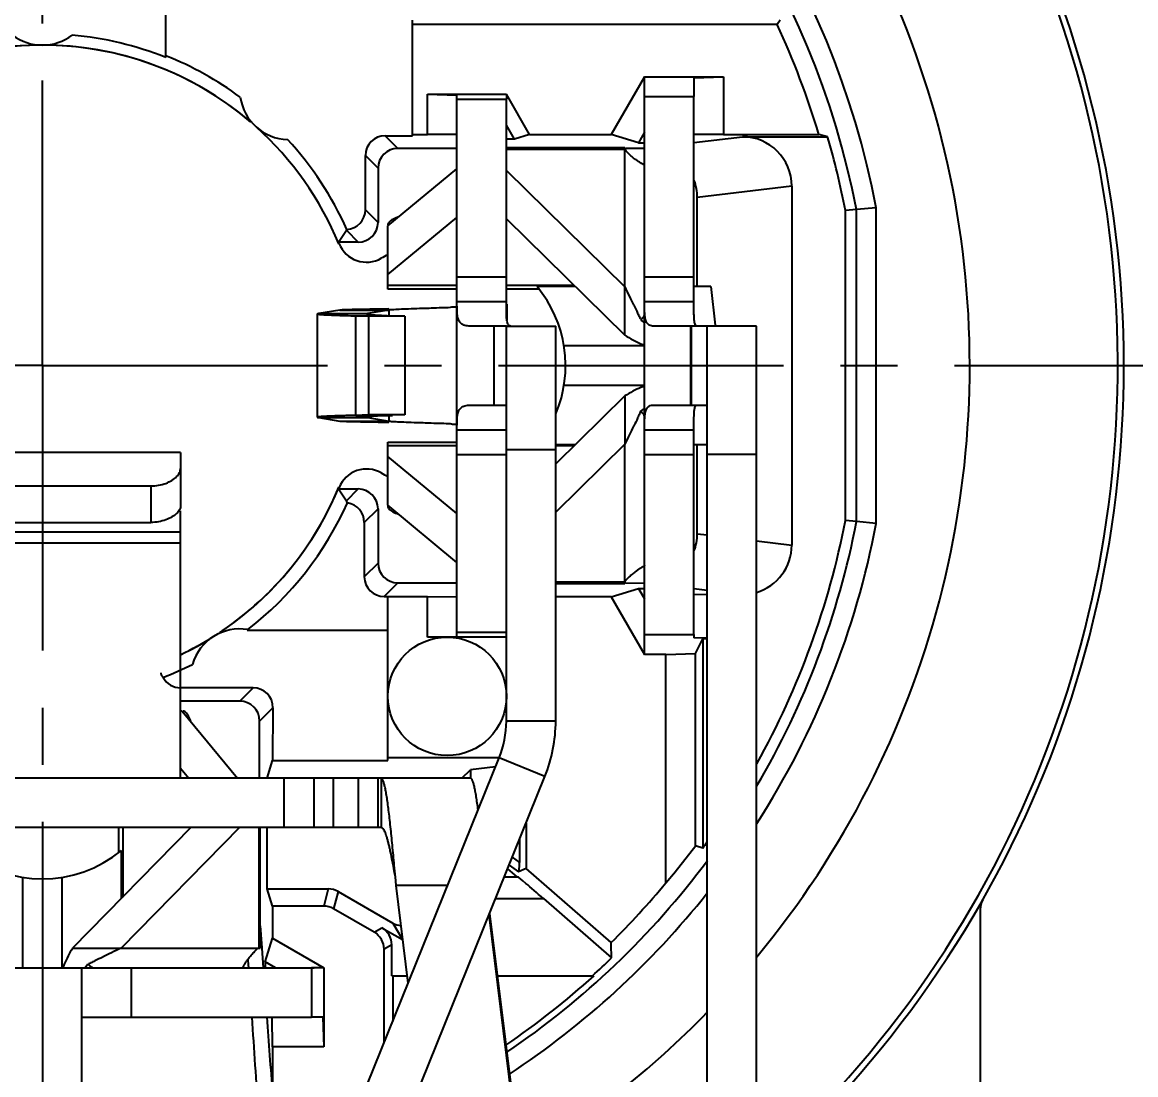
# Model space of a CAD drawing. Header units: millimetres. Extents: x 0 to 420, y 0 to 297.
# Drawn here: x 69.39 to 103.23, y 212.38 to 244.36 of the extents above; entities that cross this region are included whole.
import ezdxf

# ---------------------------------------------------------------- set-up
doc = ezdxf.new("R2010")
doc.units = ezdxf.units.MM
doc.header["$LTSCALE"] = 23.1
doc.linetypes.add('CENTER', pattern=[0.6, 0.375, -0.075, 0.075, -0.075])
doc.layers.get('0').update_dxf_attribs({"linetype": 'CONTINUOUS'})
for name, color, linetype in [('AUSFORMSCHRAEGEN', 7, 'CONTINUOUS'), ('BEZUGSACHSEN', 7, 'CONTINUOUS'), ('FASEN', 7, 'CONTINUOUS'), ('RUNDUNGEN', 7, 'CONTINUOUS'), ('ZEICHNUNGSBEMASSUNGEN', 7, 'CONTINUOUS')]:
    doc.layers.add(name, color=color, linetype=linetype)
doc.styles.get("Standard").update_dxf_attribs({"font": 'txt', "width": 0.7})
doc.dimstyles.new('DIMSTYLE_4', dxfattribs={"dimtxt": 3.5, "dimasz": 3.5, "dimexe": 0.18, "dimexo": 0.0625, "dimgap": 0.09, "dimtad": 1, "dimdec": 4, "dimlfac": 0.333333, "dimdsep": 46, "dimtxsty": 'STANDARD', "dimblk": '_FILLED', "dimblk1": '_FILLED', "dimblk2": '_FILLED', "dimcen": 0.09, "dimclrt": 5, "dimadec": 0, "dimazin": 0, "dimtp": 0.2, "dimtm": 0.2, "dimtfac": 1, "dimtdec": 4, "dimtofl": 0, "dimtmove": 0, "dimatfit": 3, "dimldrblk": '_FILLED', "dimfxl": 1, "dimtolj": 1, "dimarcsym": 0})

# ---------------------------------------------------------------- blocks, each defined once
blk = doc.blocks.new('_FILLED')
at = {"color": 0, "linetype": 'BYBLOCK'}
blk.add_solid([(0, 0), (-1, 0.125), (-1, -0.125)], dxfattribs=at)
blk = doc.blocks.new('*D18')
at = {"layer": 'ZEICHNUNGSBEMASSUNGEN', "color": 2, "linetype": 'CONTINUOUS'}
for p, q in [((107.501, 263.63), (107.501, 175.403)), ((32.501, 204.23), (32.501, 175.403)), ((32.501, 176.903), (70.001, 176.903)), ((107.501, 176.903), (70.001, 176.903))]:
    blk.add_line(p, q, dxfattribs=at)
at = {"layer": 'ZEICHNUNGSBEMASSUNGEN', "color": 2, "linetype": 'CONTINUOUS', "xscale": 3.5, "yscale": 3.5, "zscale": 3.5, "rotation": 180}
blk.add_blockref('_FILLED', (32.501, 176.903), dxfattribs=at)
at = {"layer": 'ZEICHNUNGSBEMASSUNGEN', "color": 2, "linetype": 'CONTINUOUS', "xscale": 3.5, "yscale": 3.5, "zscale": 3.5}
blk.add_blockref('_FILLED', (107.501, 176.903), dxfattribs=at)
at = {"layer": 'ZEICHNUNGSBEMASSUNGEN', "color": 5, "linetype": 'CONTINUOUS', "insert": (66.599, 181.309), "char_height": 3.5, "width": 22, "attachment_point": 2, "line_spacing_factor": 0.9}
blk.add_mtext('\\Q15.0;25{\\Ftxt.shx;\\W1.000000;\\H3.500000; }[.984]', dxfattribs=at)
blk = doc.blocks.new('*D19')
at = {"layer": 'ZEICHNUNGSBEMASSUNGEN', "color": 2, "linetype": 'CONTINUOUS'}
for p, q in [((99.701, 271.43), (23.889, 271.43)), ((25.389, 271.43), (25.389, 233.93)), ((25.389, 196.43), (25.389, 233.93)), ((40.301, 196.43), (23.889, 196.43))]:
    blk.add_line(p, q, dxfattribs=at)
at = {"layer": 'ZEICHNUNGSBEMASSUNGEN', "color": 2, "linetype": 'CONTINUOUS', "xscale": 3.5, "yscale": 3.5, "zscale": 3.5}
for p, rotation in [((25.389, 271.43), 90), ((25.389, 196.43), 270)]:
    blk.add_blockref('_FILLED', p, dxfattribs=dict(at, rotation=rotation))
at = {"layer": 'ZEICHNUNGSBEMASSUNGEN', "color": 5, "linetype": 'CONTINUOUS', "insert": (20.984, 234.564), "char_height": 3.5, "width": 22, "attachment_point": 2, "rotation": 90, "line_spacing_factor": 0.9}
blk.add_mtext('\\Q15.0;25{\\Ftxt.shx;\\W1.000000;\\H3.500000; }[.984]', dxfattribs=at)

msp = doc.modelspace()

# ---------------------------------------------------------------- linework, layer by layer
at = {"color": 7, "linetype": 'CONTINUOUS'}
for p, q in [((82.60121, 242.03029), (84.10121, 242.03029)), ((84.10121, 235.88029), (84.10121, 242.03029)), ((88.30121, 242.10529), (89.80121, 242.10529)), ((89.80121, 235.79395), (89.80121, 242.10529)), ((80.50121, 236.69502), (82.60121, 238.42975)), ((84.10121, 238.38435), (87.70121, 234.85049)), ((80.50121, 236.25581), (80.50121, 238.17555)), ((82.60121, 236.63029), (84.10121, 236.63029)), ((88.30121, 236.63029), (89.80121, 236.63029)), ((82.60121, 236.2558), (80.50121, 236.2558)), ((85.09169, 236.2558), (84.10121, 236.2558)), ((87.70121, 234.85049), (87.70121, 236.32293)), ((79.04352, 235.61517), (78.40263, 235.51027)), ((79.88653, 235.63939), (79.83538, 235.63847)), ((80.52914, 235.64959), (80.39901, 235.64767)), ((84.11428, 235.79443), (84.11992, 235.71722)), ((84.11992, 235.71722), (84.11992, 235.71716)), ((84.11992, 235.71716), (84.11992, 235.3037)), ((89.80127, 235.71186), (89.80121, 235.79395)), ((78.36098, 232.36083), (78.36098, 235.49975)), ((79.5273, 235.44285), (79.90704, 235.43029)), ((81.01827, 235.43029), (79.90704, 235.43029)), ((79.90704, 235.43029), (79.90704, 232.43029)), ((88.18733, 235.31503), (88.30121, 235.23416)), ((84.10121, 235.13029), (85.60121, 235.13029)), ((85.60121, 223.13029), (85.60121, 235.13029)), ((91.70021, 235.13029), (90.20021, 235.13029)), ((91.70021, 185.92731), (91.70021, 235.13029)), ((87.70121, 233.0101), (85.60121, 230.94868)), ((87.70121, 233.0101), (87.70121, 231.53765)), ((88.18733, 232.54555), (88.30121, 232.62642)), ((78.40263, 232.35031), (79.04352, 232.24541)), ((79.90704, 232.43029), (79.5273, 232.41773)), ((79.83538, 232.22211), (79.88653, 232.22119)), ((81.01827, 232.43029), (79.90704, 232.43029)), ((80.39901, 232.21292), (80.52914, 232.211)), ((89.80121, 232.06664), (89.80127, 232.14873)), ((89.80121, 225.75529), (89.80121, 232.06664)), ((80.50121, 231.60478), (82.60121, 231.60478)), ((80.50121, 229.68503), (80.50121, 231.60478)), ((74.20121, 231.29154), (65.80121, 231.29154)), ((82.60121, 229.43084), (80.50121, 231.16557)), ((82.60121, 231.23029), (84.10121, 231.23029)), ((88.30121, 231.23029), (89.80121, 231.23029)), ((76.22434, 225.89029), (80.50121, 225.89029)), ((82.60121, 225.83029), (84.10121, 225.83029)), ((88.30121, 225.75529), (89.80121, 225.75529)), ((74.24647, 223.43029), (74.20121, 223.43029)), ((74.20121, 221.6928), (74.4511, 221.39029)), ((83.01509, 221.39029), (56.98732, 221.39029)), ((78.25121, 221.39029), (78.25121, 219.89029)), ((79.54206, 207.25865), (85.27354, 221.44456)), ((80.29482, 221.39029), (80.29482, 219.89029)), ((74.51416, 219.89029), (70.92141, 216.23029)), ((72.32672, 219.13982), (72.32672, 219.89029)), ((80.75288, 218.12882), (80.72878, 218.39029)), ((81.11829, 215.16416), (80.75288, 218.12882)), ((84.32759, 211.1965), (83.58086, 217.25503)), ((70.92141, 216.23029), (72.39385, 216.23029)), ((71.38595, 215.74417), (71.30508, 215.63029)), ((72.70121, 215.63029), (72.70121, 214.13029)), ((78.17621, 215.63029), (78.17621, 214.13029)), ((71.20121, 214.13029), (78.17621, 214.13029))]:
    msp.add_line(p, q, dxfattribs=at)
at = {"color": 3, "linetype": 'CONTINUOUS'}
for p, q in [((82.60121, 225.83029), (82.60121, 242.03029)), ((88.30121, 225.75529), (88.30121, 242.18557)), ((87.70121, 240.54955), (84.10121, 240.54955)), ((87.70121, 240.51096), (87.70121, 240.54929)), ((80.50121, 238.17555), (82.60121, 239.91028)), ((84.10121, 239.85679), (87.70121, 236.32293)), ((80.52964, 235.61517), (79.88874, 235.51027)), ((80.63852, 235.44285), (81.01827, 235.43029)), ((81.01827, 235.43029), (81.01827, 232.43029)), ((84.10121, 235.13029), (83.00831, 235.13029)), ((84.10121, 223.13029), (84.10121, 235.13029)), ((90.20021, 235.13029), (88.57665, 235.13029)), ((90.20021, 185.92731), (90.20021, 235.13029)), ((83.00831, 232.73029), (84.10121, 232.73029)), ((88.57665, 232.73029), (90.20021, 232.73029)), ((79.88874, 232.35031), (80.52964, 232.24541)), ((87.70121, 231.53765), (85.60121, 229.47624)), ((82.60121, 227.9503), (80.50121, 229.68503)), ((80.50121, 229.68503), (80.50121, 229.65566)), ((74.20121, 228.53791), (74.20121, 228.86913)), ((85.60121, 227.31104), (87.70121, 227.31104)), ((87.70121, 227.31105), (87.70121, 227.34962)), ((74.24647, 223.43029), (75.93164, 221.39029)), ((78.15128, 207.82056), (83.88276, 222.00647)), ((80.29482, 219.89029), (59.7076, 219.89029)), ((75.9866, 219.89029), (72.39385, 216.23029)), ((76.62046, 216.23029), (76.62046, 219.89029)), ((83.5932, 217.28559), (84.32759, 211.32723)), ((76.58188, 216.23029), (76.62021, 216.23029)), ((61.82621, 215.63029), (78.25648, 215.63029)), ((71.20121, 188.08719), (71.20121, 215.63029))]:
    msp.add_line(p, q, dxfattribs=at)
at = {"color": 9, "linetype": 'CONTINUOUS'}
for p, q in [((84.10121, 240.51096), (87.70121, 240.51096)), ((87.70121, 236.32293), (87.70121, 240.51096)), ((80.50121, 236.37258), (82.60121, 236.37258)), ((84.10121, 236.37258), (86.15062, 236.37258)), ((82.60121, 235.88029), (84.10121, 235.88029)), ((88.30121, 235.88029), (89.80121, 235.88029)), ((79.04352, 235.61517), (80.52964, 235.61517)), ((80.52964, 235.61517), (80.52964, 235.44285)), ((78.40263, 235.51027), (79.86098, 235.51027)), ((79.5273, 235.44285), (80.63852, 235.44285)), ((79.5273, 232.41773), (79.5273, 235.44285)), ((79.88874, 235.51027), (79.88874, 235.49975)), ((83.72621, 232.73029), (83.72621, 235.13029)), ((89.70834, 232.73029), (89.70834, 235.13029)), ((89.73116, 232.73029), (89.73116, 235.13029)), ((78.40263, 232.35031), (79.86098, 232.35031)), ((79.04352, 232.24541), (80.52964, 232.24541)), ((79.5273, 232.41773), (80.63852, 232.41773)), ((79.88874, 232.36083), (79.88874, 232.35031)), ((80.52964, 232.41773), (80.52964, 232.24541)), ((82.60121, 231.98029), (84.10121, 231.98029)), ((88.30121, 231.98029), (89.80121, 231.98029)), ((82.60121, 231.488), (80.50121, 231.488)), ((86.15062, 231.488), (85.60121, 231.488)), ((87.70121, 227.34962), (87.70121, 231.53765)), ((84.10121, 231.38029), (85.60121, 231.38029)), ((91.70021, 231.23029), (90.20021, 231.23029)), ((74.20121, 228.86913), (65.80121, 228.86913)), ((74.20121, 228.53791), (65.80121, 228.53791)), ((87.70121, 227.34962), (85.60121, 227.34962)), ((85.60121, 223.13029), (84.10121, 223.13029)), ((85.27354, 221.44456), (83.88276, 222.00647)), ((77.35121, 219.89029), (77.35121, 221.39029)), ((78.85121, 219.89029), (78.85121, 221.39029)), ((79.60927, 219.89029), (79.60927, 221.39029)), ((80.2048, 219.89029), (80.2048, 221.39029)), ((72.4435, 219.89029), (72.4435, 217.78088)), ((76.58188, 219.89029), (76.58188, 216.23029)), ((82.31609, 218.12882), (80.75288, 218.12882)), ((72.39385, 216.23029), (76.58188, 216.23029))]:
    msp.add_line(p, q, dxfattribs=at)
at = {"color": 7, "linetype": 'CONTINUOUS'}
for centre, radius, start, end in [((70.00121, 245.16773), 1.5, 232.783539, 307.216461), ((70.00121, 233.93029), 10.0838, 68.168162, 84.838104), ((70.00121, 233.93029), 10.13406, 53.590203, 68.281969), ((77.50121, 242.29868), 1.5, 188.147197, 268.117531), ((70.00121, 233.93029), 10.13406, 24.08205, 42.674525), ((82.95913, 61.12845), 174.53799, 90.8404446, 91.0086966), ((83.61812, 447.64447), 215.45561, 269.0076156, 269.1439145), ((70.00121, 233.93029), 10.16705, 307.900266, 335.76398), ((76.00121, 224.42871), 1.5, 80.541329, 163.712757), ((81.10121, 223.13029), 4.5, 338, 360)]:
    msp.add_arc(centre, radius, start, end, dxfattribs=at)
at = {"color": 9, "linetype": 'CONTINUOUS'}
for start, end in [(49.402068, 130.597831), (22.301237, 48.132204), (303.629893, 337.698763), (295.553359, 302.271184)]:
    msp.add_arc((70.00121, 233.93029), 9.73744, start, end, dxfattribs=at)
at = {"color": 3, "linetype": 'CONTINUOUS'}
for centre, radius, start, end in [((87.77889, 240.52546), 0.08155, 216.100991, 221.801117), ((85.14972, 234.04866), 3.29105, 23.225951, 24.198679), ((85.14972, 233.81192), 3.29105, 335.801324, 336.774049), ((85.54975, 233.63973), 2.85553, 336.783665, 337.469186), ((81.10121, 223.13029), 3, 338, 360), ((76.59638, 216.15261), 0.08155, 126.100991, 131.801117), ((70.11958, 218.78178), 3.29105, 293.225951, 294.198679)]:
    msp.add_arc(centre, radius, start, end, dxfattribs=at)
at = {"color": 7, "linetype": 'CONTINUOUS'}
for start_param, end_param in [(-2.48609296, -2.4832013), (-2.77380152, -2.67855099)]:
    msp.add_ellipse((70.00121, 233.98375), major_axis=(0, 10.20943), ratio=0.99998629, start_param=start_param, end_param=end_param, dxfattribs=at)
at = {"color": 3, "linetype": 'CONTINUOUS'}
for points, knots in [([(87.70121, 240.51096), (87.70121, 240.50403), (87.7039, 240.49196), (87.71002, 240.48151), (87.713, 240.47741)], [0, 0, 0, 0, 0.57908866, 1, 1, 1, 1]), ([(88.21391, 240.06712), (88.21033, 240.06926), (88.1826, 240.08583), (88.12476, 240.12123), (88.03699, 240.18093), (87.93642, 240.25834), (87.82688, 240.3554), (87.75466, 240.43012), (87.71809, 240.4711)], [0, 0, 0, 0, 0.01948134, 0.15084615, 0.31682945, 0.51514328, 0.74339138, 1, 1, 1, 1]), ([(88.30121, 239.99702), (88.30121, 240.00471), (88.29117, 240.01683), (88.27462, 240.0295), (88.25506, 240.04237), (88.2343, 240.05494), (88.22003, 240.06346), (88.21391, 240.06712)], [0, 0, 0, 0, 0.20233894, 0.36022549, 0.5630725, 0.81259395, 1, 1, 1, 1]), ([(80.73374, 238.41041), (80.70532, 238.39871), (80.63529, 238.36619), (80.54468, 238.30785), (80.50121, 238.23528), (80.50121, 238.20493)], [0, 0, 0, 0, 0.28547646, 0.71752865, 1, 1, 1, 1]), ([(87.70121, 236.32293), (87.74623, 236.2235), (87.83377, 236.03965), (87.92547, 235.85788), (87.96806, 235.77359)], [0, 0, 0, 0, 0.53609939, 1, 1, 1, 1]), ([(83.00831, 235.13029), (82.95132, 235.13029), (82.85093, 235.13956), (82.7238, 235.20058), (82.64937, 235.29967), (82.61551, 235.42112), (82.6031, 235.56142), (82.60106, 235.71685), (82.60121, 235.82532), (82.60121, 235.88029)], [0, 0, 0, 0, 0.17144716, 0.29889203, 0.41149978, 0.5324817, 0.67363068, 0.83460012, 1, 1, 1, 1]), ([(88.57665, 235.13029), (88.53143, 235.13029), (88.44387, 235.14506), (88.35264, 235.24232), (88.31607, 235.37326), (88.30307, 235.52743), (88.30107, 235.69982), (88.30121, 235.81973), (88.30121, 235.88029)], [0, 0, 0, 0, 0.15139763, 0.27908595, 0.4231575, 0.59839489, 0.79720493, 1, 1, 1, 1]), ([(81.57013, 235.66365), (81.53474, 235.66258), (81.38753, 235.65818), (81.14619, 235.64964), (80.86853, 235.6404), (80.66902, 235.62778), (80.56319, 235.62316), (80.52964, 235.61517)], [0, 0, 0, 0, 0.10164254, 0.42250522, 0.69717434, 0.90065749, 1, 1, 1, 1]), ([(82.6017, 235.70335), (82.59083, 235.70266), (82.49145, 235.71633), (82.38027, 235.68285), (82.10998, 235.68583), (81.84279, 235.67197), (81.65333, 235.66616), (81.57013, 235.66365)], [0, 0, 0, 0, 0.02780881, 0.19467195, 0.44550434, 0.7567854, 1, 1, 1, 1]), ([(87.96806, 235.77359), (87.9699, 235.76994), (88.0114, 235.68779), (88.07428, 235.56335), (88.13216, 235.44092), (88.15158, 235.39767)], [0, 0, 0, 0, 0.02930952, 0.66001901, 1, 1, 1, 1]), ([(79.88874, 235.51027), (79.8854, 235.50964), (79.87945, 235.5084), (79.87166, 235.5064), (79.86608, 235.50429), (79.86249, 235.5025), (79.86119, 235.50049), (79.8612, 235.49975)], [0, 0, 0, 0, 0.3361865, 0.60054558, 0.79476698, 0.92304518, 1, 1, 1, 1]), ([(79.8612, 235.49975), (79.8612, 235.49899), (79.86266, 235.497), (79.86631, 235.49519), (79.872, 235.49309), (79.87984, 235.49108), (79.88986, 235.489), (79.90207, 235.48693), (79.91647, 235.48484), (79.93305, 235.48276), (79.95949, 235.47981), (79.99797, 235.4762), (80.05057, 235.47204), (80.11156, 235.46787), (80.18073, 235.4637), (80.25784, 235.45951), (80.34263, 235.45532), (80.47037, 235.44951), (80.56984, 235.44549), (80.63852, 235.44285)], [0, 0, 0, 0, 0.00310721, 0.00821191, 0.01586516, 0.0262067, 0.03928617, 0.05512399, 0.07372853, 0.09510234, 0.1192448, 0.17582406, 0.24339325, 0.32169875, 0.41043954, 0.50931194, 0.61801072, 0.73622968, 1, 1, 1, 1]), ([(88.18733, 235.31503), (88.21073, 235.33848), (88.2472, 235.38589), (88.27698, 235.4195), (88.29436, 235.46523), (88.29756, 235.46223)], [0, 0, 0, 0, 0.53900139, 0.86458452, 1, 1, 1, 1]), ([(82.60121, 231.98029), (82.60121, 232.03527), (82.60106, 232.14374), (82.6031, 232.29917), (82.61551, 232.43946), (82.64937, 232.56091), (82.7238, 232.66001), (82.85093, 232.72102), (82.95132, 232.73029), (83.00831, 232.73029)], [0, 0, 0, 0, 0.16539988, 0.32636932, 0.4675183, 0.58850022, 0.70110797, 0.82855284, 1, 1, 1, 1]), ([(88.29779, 232.3986), (88.29772, 232.39851), (88.29449, 232.39503), (88.27698, 232.44108), (88.25577, 232.46502), (88.23383, 232.49256), (88.22373, 232.50476)], [0, 0, 0, 0, 0.00459426, 0.19389708, 0.64904304, 1, 1, 1, 1]), ([(88.30121, 231.98029), (88.30121, 232.04086), (88.30107, 232.16077), (88.30307, 232.33315), (88.31607, 232.48732), (88.35264, 232.61827), (88.44387, 232.71552), (88.53143, 232.73029), (88.57665, 232.73029)], [0, 0, 0, 0, 0.20279507, 0.40160511, 0.5768425, 0.72091405, 0.84860237, 1, 1, 1, 1]), ([(79.8612, 232.36083), (79.86119, 232.36009), (79.86249, 232.35809), (79.86608, 232.35629), (79.87166, 232.35419), (79.87945, 232.35218), (79.8854, 232.35095), (79.88874, 232.35031)], [0, 0, 0, 0, 0.07695482, 0.20523302, 0.39945442, 0.6638135, 1, 1, 1, 1]), ([(80.63852, 232.41773), (80.56984, 232.4151), (80.47037, 232.41108), (80.34263, 232.40527), (80.25784, 232.40108), (80.18073, 232.39689), (80.11156, 232.39271), (80.05057, 232.38854), (79.99797, 232.38439), (79.95949, 232.38078), (79.93305, 232.37783), (79.91647, 232.37574), (79.90207, 232.37365), (79.88986, 232.37158), (79.87984, 232.3695), (79.872, 232.3675), (79.86631, 232.3654), (79.86266, 232.36359), (79.8612, 232.3616), (79.8612, 232.36083)], [0, 0, 0, 0, 0.26377032, 0.38198928, 0.49068806, 0.58956046, 0.67830125, 0.75660675, 0.82417594, 0.8807552, 0.90489766, 0.92627147, 0.94487601, 0.96071383, 0.9737933, 0.98413484, 0.99178809, 0.99689279, 1, 1, 1, 1]), ([(80.52964, 232.24541), (80.56319, 232.23742), (80.66902, 232.23281), (80.86853, 232.22019), (81.14619, 232.21094), (81.38753, 232.2024), (81.53474, 232.198), (81.57013, 232.19693)], [0, 0, 0, 0, 0.09934251, 0.30282566, 0.57749478, 0.89835746, 1, 1, 1, 1]), ([(81.57013, 232.19693), (81.65333, 232.19443), (81.84279, 232.18862), (82.10998, 232.17475), (82.38027, 232.17773), (82.49145, 232.14426), (82.59083, 232.15792), (82.6017, 232.15723)], [0, 0, 0, 0, 0.2432146, 0.55449566, 0.80532805, 0.97219119, 1, 1, 1, 1]), ([(88.15158, 232.46292), (88.13216, 232.41966), (88.07428, 232.29724), (88.01139, 232.17277), (87.96988, 232.09061), (87.96803, 232.08694)], [0, 0, 0, 0, 0.33993326, 0.97055344, 1, 1, 1, 1]), ([(87.96803, 232.08694), (87.92546, 232.00266), (87.83376, 231.82091), (87.74623, 231.63708), (87.70121, 231.53765)], [0, 0, 0, 0, 0.46384876, 1, 1, 1, 1]), ([(80.5389, 229.57275), (80.57027, 229.53625), (80.63529, 229.4944), (80.70532, 229.46187), (80.73374, 229.45018)], [0, 0, 0, 0, 0.6021393, 1, 1, 1, 1]), ([(88.21391, 227.79347), (88.21033, 227.79133), (88.1826, 227.77475), (88.12476, 227.73936), (88.03699, 227.67966), (87.93642, 227.60224), (87.82688, 227.50518), (87.75466, 227.43047), (87.71809, 227.38948)], [0, 0, 0, 0, 0.01948134, 0.15084615, 0.31682945, 0.51514328, 0.74339138, 1, 1, 1, 1]), ([(88.30121, 227.86356), (88.30121, 227.85587), (88.29117, 227.84375), (88.27462, 227.83108), (88.25506, 227.81821), (88.2343, 227.80564), (88.22003, 227.79712), (88.21391, 227.79347)], [0, 0, 0, 0, 0.20233894, 0.36022549, 0.5630725, 0.81259395, 1, 1, 1, 1]), ([(87.71809, 227.38948), (87.71294, 227.3837), (87.70451, 227.37134), (87.70121, 227.35656), (87.70121, 227.34962)], [0, 0, 0, 0, 0.52732527, 1, 1, 1, 1]), ([(74.44227, 223.28111), (74.42045, 223.32208), (74.37877, 223.38682), (74.3062, 223.43029), (74.27584, 223.43029)], [0, 0, 0, 0, 0.60467175, 1, 1, 1, 1]), ([(80.72877, 218.39029), (80.71775, 218.45015), (80.68813, 218.61097), (80.64028, 218.86592), (80.59248, 219.10392), (80.55352, 219.28085), (80.52513, 219.40034), (80.49676, 219.509), (80.46844, 219.60572), (80.44021, 219.68952), (80.4121, 219.75957), (80.38402, 219.81515), (80.35919, 219.85146), (80.33874, 219.87193), (80.32431, 219.88236), (80.30969, 219.8888), (80.29964, 219.89029), (80.29482, 219.89029)], [0, 0, 0, 0, 0.11480439, 0.30844091, 0.4893047, 0.57266847, 0.65015427, 0.72095396, 0.78447364, 0.84020367, 0.88770143, 0.92671916, 0.95752219, 0.97012513, 0.98113145, 0.99090923, 1, 1, 1, 1]), ([(72.39385, 216.23029), (72.29442, 216.18528), (72.11057, 216.09773), (71.9288, 216.00603), (71.8445, 215.96344)], [0, 0, 0, 0, 0.53609939, 1, 1, 1, 1]), ([(76.58188, 216.23029), (76.57494, 216.23029), (76.56288, 216.2276), (76.55242, 216.22148), (76.54833, 216.21851)], [0, 0, 0, 0, 0.57908866, 1, 1, 1, 1]), ([(71.8445, 215.96344), (71.84086, 215.9616), (71.75871, 215.9201), (71.63426, 215.85722), (71.51184, 215.79934), (71.46859, 215.77992)], [0, 0, 0, 0, 0.02930952, 0.66001901, 1, 1, 1, 1]), ([(76.13806, 215.71764), (76.14019, 215.7212), (76.15676, 215.74891), (76.19214, 215.80674), (76.25185, 215.89451), (76.32926, 215.99508), (76.42632, 216.10462), (76.50103, 216.17685), (76.54202, 216.21341)], [0, 0, 0, 0, 0.01940248, 0.15077785, 0.3167745, 0.51510428, 0.74337074, 1, 1, 1, 1]), ([(71.38595, 215.74417), (71.40939, 215.72077), (71.45681, 215.6843), (71.49042, 215.65452), (71.53615, 215.63714), (71.53315, 215.63394)], [0, 0, 0, 0, 0.53900139, 0.86458452, 1, 1, 1, 1]), ([(76.06794, 215.63029), (76.07563, 215.63029), (76.08775, 215.64033), (76.10042, 215.65689), (76.11329, 215.67645), (76.12587, 215.69722), (76.13439, 215.7115), (76.13806, 215.71764)], [0, 0, 0, 0, 0.20224739, 0.3600625, 0.56281772, 0.81222626, 1, 1, 1, 1])]:
    msp.add_open_spline(points, degree=3, knots=knots, dxfattribs=at)
for points in [[(80.82509, 238.4435), (80.79422, 238.43367), (80.76367, 238.42273), (80.73374, 238.41041)], [(88.22373, 232.50476), (88.21214, 232.51876), (88.19983, 232.53303), (88.18733, 232.54555)], [(80.50121, 229.65566), (80.50121, 229.6253), (80.51839, 229.59661), (80.5389, 229.57275)], [(80.73374, 229.45018), (80.76367, 229.43786), (80.79422, 229.42692), (80.82509, 229.41709)], [(74.51442, 223.10642), (74.49525, 223.16659), (74.47188, 223.22553), (74.44227, 223.28111)]]:
    msp.add_open_spline(points, degree=3, dxfattribs=at)
at = {"color": 7, "linetype": 'CONTINUOUS'}
for points, knots in [([(84.13651, 235.22916), (84.13357, 235.23824), (84.12263, 235.27786), (84.11101, 235.35631), (84.10409, 235.46884), (84.10164, 235.59696), (84.10107, 235.73585), (84.10121, 235.83152), (84.10121, 235.88029)], [0, 0, 0, 0, 0.04380126, 0.1883717, 0.36267773, 0.56101383, 0.77621343, 1, 1, 1, 1]), ([(79.83538, 235.63847), (79.76348, 235.63717), (79.64305, 235.63486), (79.48025, 235.63133), (79.35356, 235.62819), (79.24647, 235.62506), (79.15987, 235.62199), (79.09449, 235.61893), (79.05806, 235.6166), (79.04352, 235.61517)], [0, 0, 0, 0, 0.27230289, 0.45611599, 0.61659431, 0.7521556, 0.86180419, 0.94469545, 1, 1, 1, 1]), ([(89.8194, 235.26105), (89.81667, 235.27758), (89.80932, 235.33234), (89.80427, 235.43241), (89.80162, 235.56612), (89.80135, 235.66138), (89.80127, 235.71186)], [0, 0, 0, 0, 0.1112871, 0.36725678, 0.66466005, 1, 1, 1, 1]), ([(78.40263, 235.51027), (78.39763, 235.50964), (78.38873, 235.50842), (78.37836, 235.50661), (78.37175, 235.5051), (78.36803, 235.50407), (78.36512, 235.50305), (78.36305, 235.50201), (78.36168, 235.50103), (78.36131, 235.5001), (78.3613, 235.49975)], [0, 0, 0, 0, 0.34758791, 0.61885774, 0.72615485, 0.81480021, 0.88514057, 0.93786077, 0.97460873, 1, 1, 1, 1]), ([(78.3613, 235.49975), (78.3613, 235.49975), (78.3613, 235.49887), (78.36301, 235.49754), (78.36538, 235.49646), (78.36991, 235.49488), (78.37757, 235.49312), (78.38932, 235.49106), (78.40434, 235.489), (78.42264, 235.48693), (78.44423, 235.48484), (78.4691, 235.48275), (78.50877, 235.4798), (78.56649, 235.47619), (78.64538, 235.47204), (78.73687, 235.46787), (78.84062, 235.46369), (78.95628, 235.45951), (79.08347, 235.45532), (79.27508, 235.44951), (79.42427, 235.44549), (79.5273, 235.44285)], [0, 0, 0, 0, 0.00000983, 0.00235804, 0.00438819, 0.00707303, 0.01448018, 0.02465527, 0.03761844, 0.05337561, 0.07192702, 0.09327023, 0.11740134, 0.17400753, 0.24166004, 0.32009762, 0.40901404, 0.50810191, 0.61705312, 0.73555914, 1, 1, 1, 1]), ([(84.23691, 235.13029), (84.22862, 235.13029), (84.21197, 235.13262), (84.18894, 235.14407), (84.16907, 235.1628), (84.15237, 235.18828), (84.14249, 235.21141), (84.13762, 235.22571), (84.13651, 235.22916)], [0, 0, 0, 0, 0.16460951, 0.32755667, 0.50253665, 0.70034817, 0.92813822, 1, 1, 1, 1]), ([(89.89302, 235.13029), (89.87797, 235.13029), (89.84308, 235.15782), (89.82897, 235.20928), (89.8218, 235.2465), (89.8194, 235.26105)], [0, 0, 0, 0, 0.28449961, 0.72136609, 1, 1, 1, 1]), ([(87.70121, 234.85049), (87.85729, 234.75199), (88.05609, 234.64746), (88.2641, 234.5663), (88.30032, 234.55302)], [0, 0, 0, 0, 0.82713103, 1, 1, 1, 1]), ([(88.30032, 233.30756), (88.2641, 233.29428), (88.05609, 233.21312), (87.85729, 233.10859), (87.70121, 233.0101)], [0, 0, 0, 0, 0.17286898, 1, 1, 1, 1]), ([(89.80127, 232.14873), (89.80135, 232.19921), (89.80162, 232.29446), (89.80427, 232.42817), (89.81006, 232.54298), (89.8229, 232.62478), (89.83376, 232.66797), (89.83858, 232.67981)], [0, 0, 0, 0, 0.28352994, 0.53498442, 0.75140679, 0.92829125, 1, 1, 1, 1]), ([(89.83858, 232.67981), (89.84248, 232.68941), (89.85119, 232.70543), (89.86541, 232.7193), (89.87214, 232.72358)], [0, 0, 0, 0, 0.57391873, 1, 1, 1, 1]), ([(79.5273, 232.41773), (79.42427, 232.4151), (79.27508, 232.41108), (79.08347, 232.40527), (78.95628, 232.40108), (78.84062, 232.39689), (78.73687, 232.39271), (78.64538, 232.38854), (78.56649, 232.38439), (78.50877, 232.38078), (78.4691, 232.37783), (78.44423, 232.37574), (78.42264, 232.37366), (78.40434, 232.37158), (78.38932, 232.36953), (78.37757, 232.36747), (78.36991, 232.36571), (78.36538, 232.36413), (78.36301, 232.36305), (78.3613, 232.36172), (78.3613, 232.36084), (78.3613, 232.36084)], [0, 0, 0, 0, 0.26444086, 0.38294688, 0.49189809, 0.59098596, 0.67990238, 0.75833996, 0.82599247, 0.88259866, 0.90672977, 0.92807298, 0.94662439, 0.96238156, 0.97534473, 0.98551982, 0.99292697, 0.99561181, 0.99764196, 0.99999017, 1, 1, 1, 1]), ([(78.3613, 232.36084), (78.36131, 232.36048), (78.36168, 232.35956), (78.36305, 232.35857), (78.36512, 232.35753), (78.36803, 232.35652), (78.37175, 232.35548), (78.37836, 232.35398), (78.38873, 232.35217), (78.39763, 232.35094), (78.40263, 232.35031)], [0, 0, 0, 0, 0.02539127, 0.06213923, 0.11485943, 0.18519979, 0.27384515, 0.38114226, 0.65241209, 1, 1, 1, 1]), ([(79.04352, 232.24541), (79.05806, 232.24399), (79.09449, 232.24166), (79.15987, 232.2386), (79.24647, 232.23552), (79.35356, 232.23239), (79.48025, 232.22925), (79.64305, 232.22572), (79.76348, 232.22341), (79.83538, 232.22211)], [0, 0, 0, 0, 0.05530455, 0.13819581, 0.2478444, 0.38340569, 0.54388401, 0.72769711, 1, 1, 1, 1]), ([(80.72877, 218.39029), (80.71775, 218.51), (80.68814, 218.83149), (80.64033, 219.341), (80.59254, 219.81698), (80.55356, 220.17106), (80.52519, 220.40992), (80.49684, 220.62708), (80.46857, 220.82029), (80.44042, 220.98754), (80.41599, 221.10965), (80.39593, 221.19278), (80.38175, 221.24411), (80.36761, 221.28782), (80.35351, 221.32389), (80.33946, 221.35225), (80.32703, 221.3707), (80.31679, 221.38106), (80.30957, 221.38631), (80.30225, 221.38955), (80.29723, 221.39029), (80.29482, 221.39029)], [0, 0, 0, 0, 0.11808595, 0.3171343, 0.50269082, 0.58798575, 0.66704003, 0.7389709, 0.80310576, 0.85883362, 0.90556402, 0.92539208, 0.94282328, 0.95785663, 0.97050738, 0.98082233, 0.98891594, 0.99221288, 0.99508522, 0.99763282, 1, 1, 1, 1]), ([(83.2433, 220.42366), (83.23448, 220.49412), (83.2168, 220.62927), (83.18885, 220.82029), (83.16069, 220.98754), (83.13626, 221.10965), (83.11621, 221.19278), (83.10203, 221.24411), (83.08788, 221.28782), (83.07378, 221.32389), (83.05974, 221.35225), (83.04731, 221.3707), (83.03706, 221.38106), (83.02985, 221.38631), (83.02253, 221.38955), (83.0175, 221.39029), (83.01509, 221.39029)], [0, 0, 0, 0, 0.21087511, 0.40476312, 0.57323569, 0.71450777, 0.77445056, 0.82714735, 0.87259511, 0.91083998, 0.94202341, 0.96649145, 0.97645851, 0.98514199, 0.99284371, 1, 1, 1, 1]), ([(70.92141, 216.23029), (70.82291, 216.07421), (70.71838, 215.87541), (70.63722, 215.6674), (70.62394, 215.63118)], [0, 0, 0, 0, 0.82713103, 1, 1, 1, 1])]:
    msp.add_open_spline(points, degree=3, knots=knots, dxfattribs=at)
at = {"layer": 'AUSFORMSCHRAEGEN', "color": 7, "linetype": 'CONTINUOUS'}
for p, q in [((73.75121, 243.29087), (73.75121, 245.93029)), ((81.25121, 240.91436), (81.25121, 244.43029)), ((92.41894, 244.43029), (92.3322, 244.29414)), ((92.3322, 244.29414), (81.25121, 244.29414)), ((88.30121, 242.70529), (87.29079, 240.9552)), ((88.3011, 242.10529), (88.30121, 242.70529)), ((84.10121, 242.18029), (84.10124, 242.03029)), ((84.80852, 240.9552), (84.10121, 242.18029)), ((84.34594, 240.81382), (84.10137, 241.23743)), ((84.80852, 240.9552), (84.34594, 240.81382)), ((84.80852, 240.9552), (87.29079, 240.9552)), ((88.11828, 240.7023), (87.29079, 240.9552)), ((88.30091, 241.01862), (88.11828, 240.7023)), ((93.86288, 240.88451), (93.59641, 240.9552)), ((84.34594, 240.81382), (84.10121, 240.81382)), ((94.4056, 229.22217), (94.4056, 238.63842)), ((87.29079, 226.90539), (88.11828, 227.15829)), ((88.11828, 227.15829), (88.30091, 226.84197)), ((80.50121, 221.92858), (80.50121, 226.90539)), ((87.29079, 226.90539), (85.60121, 226.90539)), ((87.29079, 226.90539), (88.30121, 225.15529)), ((88.30121, 225.15529), (88.3011, 225.75529)), ((90.06979, 225.62672), (90.06979, 219.26766)), ((80.50121, 222.02391), (83.88276, 222.02391)), ((76.83604, 221.39029), (76.99752, 221.92858)), ((76.99752, 221.92858), (80.50121, 221.92858)), ((82.75121, 221.39029), (83.00801, 221.64709)), ((83.77369, 221.73652), (83.00801, 221.64709)), ((84.70121, 220.028), (84.70121, 218.64822)), ((76.83604, 218.03029), (76.83604, 219.89029)), ((72.40121, 217.73779), (72.40121, 219.19889)), ((87.28367, 216.39749), (84.70121, 218.64822)), ((69.40121, 218.3786), (69.40121, 215.63029)), ((70.60121, 215.63029), (70.60121, 218.3786)), ((76.99313, 217.50664), (76.83604, 218.03029)), ((76.99313, 217.50664), (76.99313, 216.53278)), ((76.77321, 215.81322), (76.99313, 216.53278)), ((76.99313, 216.53278), (78.55621, 215.63033)), ((77.08954, 215.63059), (76.77321, 215.81322)), ((78.55621, 215.63033), (78.17621, 215.6304)), ((80.65121, 215.39029), (80.65121, 214.0081))]:
    msp.add_line(p, q, dxfattribs=at)
for radius, start, end in [(24.61875, 16.579637, 24.896091), (24.85439, 10.919425, 16.248171), (24.85439, 330.876455, 349.080575), (24.85439, 323.847157, 324.386458), (24.99578, 304.306284, 312.121405)]:
    msp.add_arc((70.00121, 233.93029), radius, start, end, dxfattribs=at)
at = {"layer": 'BEZUGSACHSEN', "color": 7, "linetype": 'CENTER'}
for q in [(70.00121, 269.79679), (34.13471, 233.93029), (70.00121, 198.06379), (105.86771, 233.93029)]:
    msp.add_line((70.00121, 233.93029), q, dxfattribs=at)
at = {"layer": 'BEZUGSACHSEN', "color": 7, "linetype": 'CONTINUOUS'}
msp.add_circle((82.30121, 223.88029), 1.8, dxfattribs=at)
at = {"layer": 'FASEN', "color": 7, "linetype": 'CONTINUOUS'}
for p, q in [((88.30121, 242.70529), (90.70121, 242.70529)), ((89.80121, 242.67386), (90.70121, 242.70529)), ((89.80121, 242.67386), (89.80121, 242.10529)), ((90.70121, 242.70529), (90.70121, 240.9552)), ((81.70121, 242.18029), (84.10121, 242.18029)), ((81.70121, 242.18029), (82.60121, 242.14886)), ((81.70121, 240.9552), (81.70121, 242.18029)), ((82.60121, 242.03029), (82.60121, 242.14886)), ((81.25121, 240.9552), (81.70121, 240.9552)), ((82.60121, 240.95048), (81.70121, 240.9552)), ((90.70121, 240.9552), (89.80121, 240.95048)), ((90.70121, 240.9552), (93.59641, 240.9552)), ((86.19371, 236.33029), (85.03261, 236.33029)), ((90.31161, 236.33029), (89.80121, 236.33029)), ((90.31161, 236.33029), (90.45194, 235.16049)), ((88.30121, 234.53029), (85.8529, 234.53029)), ((85.8529, 233.33029), (88.30121, 233.33029)), ((85.60121, 231.53029), (86.19371, 231.53029)), ((89.80121, 231.53029), (90.20021, 231.53029)), ((81.70121, 226.90539), (80.50121, 226.90539)), ((81.70121, 226.90539), (82.60121, 226.9101)), ((81.70121, 225.68029), (81.70121, 226.90539)), ((89.80121, 226.98079), (90.20021, 226.9787)), ((82.60121, 225.71172), (82.60121, 225.83029)), ((89.80121, 225.75529), (89.80121, 225.65815)), ((84.10121, 225.68029), (81.70121, 225.68029)), ((90.20021, 225.64422), (89.80121, 225.65815)), ((89.84958, 225.18617), (90.06979, 225.62672)), ((90.20021, 225.62672), (90.06979, 225.62672)), ((88.94972, 225.15529), (88.30121, 225.15529)), ((88.94972, 225.15529), (89.84958, 225.18617)), ((88.94972, 218.21289), (88.94972, 225.15529)), ((89.84958, 219.33971), (89.84958, 225.18617)), ((90.06979, 219.26766), (89.84958, 219.33971)), ((80.31695, 216.84815), (80.94169, 216.4881)), ((80.61913, 215.39029), (80.6177, 216.32907)), ((78.55621, 215.63033), (78.55621, 213.23029)), ((80.61913, 215.39029), (81.09042, 215.39029)), ((83.82681, 215.39029), (86.71811, 215.39029)), ((76.99313, 213.23029), (76.98841, 214.13029)), ((78.52478, 214.13029), (78.17621, 214.13029)), ((78.52478, 214.13029), (78.55621, 213.23029)), ((78.55621, 213.23029), (76.99313, 213.23029)), ((76.99313, 213.23029), (76.99313, 211.79804))]:
    msp.add_line(p, q, dxfattribs=at)
at = {"layer": 'FASEN', "color": 9, "linetype": 'CONTINUOUS'}
for p, q in [((80.65135, 216.99098), (80.94169, 216.4881)), ((80.08419, 216.71377), (80.31695, 216.84815)), ((80.6177, 216.32907), (80.38415, 216.19423))]:
    msp.add_line(p, q, dxfattribs=at)
at = {"layer": 'FASEN', "color": 7, "linetype": 'CONTINUOUS'}
for centre, radius, start, end in [((82.15121, 233.93029), 3.75, 336.936409, 39.791819), ((70.00121, 222.08029), 3.75, 230.208181, 309.791819), ((70.00121, 233.93029), 24.61875, 314.588027, 320.324992), ((14.04969, 214.15189), 73.2684, 1.3904659, 1.7563334)]:
    msp.add_arc(centre, radius, start, end, dxfattribs=at)
for centre, major_axis, ratio, start_param, end_param in [((70.41804, 233.93029), (24.30087, 0), 0.99985288, -0.70348406, -0.64412897), ((80.01761, 216.32897), (0.53507, -0.27213), 0.9983312, 0.47134395, 1.51836564), ((70.00121, 233.89221), (0, 24.93545), 0.99999883, -2.40683425, -2.37511219)]:
    msp.add_ellipse(centre, major_axis=major_axis, ratio=ratio, start_param=start_param, end_param=end_param, dxfattribs=at)
at = {"layer": 'RUNDUNGEN', "color": 7, "linetype": 'CONTINUOUS'}
for p, q in [((80.41714, 240.91436), (81.25121, 240.91436)), ((88.11828, 240.7023), (88.30121, 240.7023)), ((91.2728, 240.88451), (93.86288, 240.88451)), ((79.81715, 238.66435), (79.81715, 240.31436)), ((82.60121, 240.53029), (80.8012, 240.53029)), ((87.71798, 240.53627), (88.30121, 240.53732)), ((80.20121, 239.9303), (80.20121, 238.28028)), ((92.77389, 239.38483), (92.77389, 228.47575)), ((89.90294, 236.33029), (89.90294, 239.04053)), ((94.74092, 238.67036), (94.4056, 238.63842)), ((95.34083, 238.72697), (94.74092, 238.67036)), ((79.00121, 237.68029), (79.23932, 238.04219)), ((79.60122, 237.68029), (79.00121, 237.68029)), ((89.90294, 228.82005), (89.90294, 231.53029)), ((74.20121, 231.2915), (74.20121, 229.64135)), ((66.70121, 230.27144), (73.30121, 230.27144)), ((79.00121, 230.18029), (79.60122, 230.18029)), ((79.00121, 230.18029), (79.23932, 229.8184)), ((80.20121, 229.5803), (80.20121, 227.93028)), ((79.78416, 229.16325), (79.78416, 227.51323)), ((94.74092, 229.19022), (94.4056, 229.22217)), ((95.34083, 229.13361), (94.74092, 229.19022)), ((80.8012, 227.33029), (82.60121, 227.33029)), ((87.71798, 227.32431), (88.30121, 227.32326)), ((88.11828, 227.15829), (88.30121, 227.15829)), ((80.38415, 226.91324), (80.50121, 226.91324)), ((76.40909, 224.13817), (74.20121, 224.13817)), ((76.00122, 223.73029), (74.20121, 223.73029)), ((77.00593, 223.53502), (76.99752, 221.92858)), ((76.60121, 221.39029), (76.60121, 223.1303)), ((83.00801, 221.64709), (83.00801, 221.39029)), ((84.49847, 219.5262), (84.49847, 218.83277)), ((84.13948, 218.63767), (84.42332, 218.39029)), ((84.70121, 218.64822), (84.47057, 218.5433)), ((84.03953, 218.39029), (84.46171, 218.39029)), ((76.83604, 218.03029), (78.69046, 218.03029)), ((78.99042, 217.94992), (80.65135, 216.99098)), ((85.22602, 217.738), (87.29652, 215.92981)), ((78.55015, 217.50664), (76.99313, 217.50664)), ((80.08419, 216.71377), (78.85011, 217.42627)), ((98.50121, 217.40164), (98.50121, 197.03027)), ((80.38415, 213.3471), (80.38415, 216.19423)), ((76.77321, 215.81322), (76.77321, 215.63029))]:
    msp.add_line(p, q, dxfattribs=at)
at = {"layer": 'RUNDUNGEN', "color": 9, "linetype": 'CONTINUOUS'}
for p, q in [((80.8012, 240.53029), (80.41714, 240.91436)), ((89.80121, 240.70803), (91.2728, 240.88451)), ((80.20121, 239.9303), (79.81715, 240.31436)), ((92.77389, 239.38483), (89.90294, 239.04053)), ((79.81715, 238.66435), (80.20121, 238.28028)), ((94.74092, 229.19022), (94.74092, 238.67036)), ((95.34083, 229.13361), (95.34083, 238.72697)), ((79.23932, 238.04219), (79.60122, 237.68029)), ((73.30121, 230.27144), (73.30121, 229.16379)), ((79.23932, 229.8184), (79.60122, 230.18029)), ((79.78416, 229.16325), (80.20121, 229.5803)), ((89.90294, 228.82005), (90.20021, 228.7844)), ((91.70021, 228.60451), (92.77389, 228.47575)), ((80.20121, 227.93028), (79.78416, 227.51323)), ((80.8012, 227.33029), (80.38415, 226.91324)), ((89.80121, 227.15256), (90.20021, 227.10471)), ((76.00122, 223.73029), (76.40909, 224.13817)), ((76.60121, 223.1303), (77.00593, 223.53502)), ((84.28121, 218.98846), (84.49847, 218.83277)), ((84.18425, 218.74848), (84.47057, 218.5433)), ((78.69046, 218.03029), (78.55015, 217.50664)), ((78.99042, 217.94992), (78.85011, 217.42627)), ((83.77599, 217.738), (85.22602, 217.738)), ((76.62045, 216.90316), (76.66878, 216.2366)), ((76.66878, 216.2366), (76.66898, 216.23381)), ((76.66898, 216.23381), (76.66979, 216.22268)), ((76.24894, 215.88723), (76.25938, 215.72542)), ((76.66979, 216.22268), (76.71284, 215.63029)), ((76.25938, 215.72542), (76.26554, 215.63028))]:
    msp.add_line(p, q, dxfattribs=at)
at = {"layer": 'RUNDUNGEN', "color": 3, "linetype": 'CONTINUOUS'}
for p, q in [((74.20121, 228.86913), (74.20121, 229.5132)), ((66.70121, 229.16379), (73.30121, 229.16379)), ((74.20121, 221.39029), (74.20121, 228.53791))]:
    msp.add_line(p, q, dxfattribs=at)
at = {"layer": 'RUNDUNGEN', "color": 7, "linetype": 'CONTINUOUS'}
for centre, radius, start, end in [((70.00121, 233.93029), 32.8665, 311.327294, 60.8467), ((70.00121, 233.93029), 9.73742, 50.509055, 157.698763), ((70.00121, 233.93029), 9.73742, 22.301237, 48.132379), ((78.92193, 238.24772), 0.37813, 327.074464, 331.180426), ((70.00121, 233.93029), 9.75, 22.309995, 22.619865), ((79.85399, 237.97323), 0.90001, 202.310513, 299.605784), ((82.15121, 233.93029), 3.75, 116.136377, 119.60541), ((79.85399, 229.88736), 0.9, 60.394019, 157.689684), ((82.15121, 233.93029), 3.75, 240.39459, 243.863623), ((70.00121, 233.93029), 9.73742, 304.222997, 337.698763), ((70.00121, 233.93029), 9.75, 337.380135, 337.690005), ((70.00121, 233.93029), 9.73742, 295.584125, 302.271486), ((99.10119, 217.40164), 0.59998, 150.403602, 180.00002)]:
    msp.add_arc(centre, radius, start, end, dxfattribs=at)
at = {"layer": 'RUNDUNGEN', "color": 9, "linetype": 'CONTINUOUS'}
for centre, radius, start, end in [((70.00121, 233.93029), 32.68185, 311.615269, 61.127094), ((70.00121, 233.93029), 28.18254, 320.391012, 60.055381), ((70.00121, 233.93029), 25.78962, 10.719017, 57.649816), ((70.00121, 233.93029), 25.18971, 10.846284, 57.649816), ((70.00121, 233.93029), 25.18971, 329.507036, 349.153716), ((70.00121, 233.93029), 25.78962, 327.338858, 349.280983), ((70.00121, 233.93029), 25.18971, 304.080678, 323.354366), ((70.00121, 233.93029), 25.78962, 303.407246, 321.58351), ((70.00121, 233.93029), 28.18254, 300.914374, 315.819499), ((1503.86643, 308.65242), 1430.62867, 183.78831135, 183.90512018)]:
    msp.add_arc(centre, radius, start, end, dxfattribs=at)
at = {"layer": 'RUNDUNGEN', "color": 7, "linetype": 'CONTINUOUS'}
for centre, major_axis, ratio, start_param, end_param in [((80.41715, 240.31435), (-0.42428, 0.42428), 0.99997259, -0.78538446, 0.78538445), ((91.27246, 239.38449), (1.49077, 0.17878), 0.99903455, -0.11924078, 1.45132716), ((80.80122, 239.93028), (0.42428, -0.42428), 0.99997259, 2.3562082, 3.92697711), ((88.37859, 239.03744), (1.52135, 0.09705), 0.98391506, -0.0626827, 0.30153679), ((79.21714, 238.66436), (0.42428, -0.42428), 0.99997259, -0.72523201, 0.78538446), ((79.6012, 238.2803), (-0.42428, 0.42428), 0.99997259, -3.92697711, -2.3562082), ((79.6012, 229.58028), (0.42428, 0.42428), 0.99997259, -0.78538446, 0.78538446), ((79.18415, 229.16323), (-0.42428, -0.42428), 0.99997259, 2.3562082, 3.77979617), ((88.37859, 228.82314), (1.52135, -0.09705), 0.98391506, -0.30146664, 0.0626827), ((91.27246, 228.47609), (1.49077, -0.17878), 0.99903455, -1.16217949, 0.11924078), ((80.80122, 227.9303), (0.42428, 0.42428), 0.99997259, 2.3562082, 3.92697711), ((80.38417, 227.51325), (0.42428, 0.42428), 0.99997259, -3.92697711, -2.3562082), ((74.20121, 224.74133), (0, 0.60317), 0.99475033, -4.22167435, -3.14159265), ((76.40592, 223.535), (0.23253, 0.55726), 0.99258396, -1.17809039, 0.39267852), ((76.0012, 223.13028), (-0.42428, -0.42428), 0.99997259, 2.3562082, 3.92697711), ((84.41824, 219.31551), (-0.05045, 0.7727), 0.08072698, -3.11105338, -2.25086121), ((85.15014, 217.79029), (0.68858, -0.59995), 0.01146648, 1.47037011, 3.1284329), ((78.69041, 217.4302), (0.15532, 0.57965), 0.99983676, -0.26175858, 0.26175858), ((78.5501, 216.90655), (-0.15532, -0.57965), 0.99983676, 2.87983408, 3.40335123), ((80.95112, 217.51084), (0.30018, -0.51993), 0.9993912, -1.04693381, -0.6054137), ((79.78405, 216.19413), (0.51972, 0.30006), 0.99979694, -0.52351084, 0.52351084)]:
    msp.add_ellipse(centre, major_axis=major_axis, ratio=ratio, start_param=start_param, end_param=end_param, dxfattribs=at)
for points, knots in [([(73.30121, 230.27144), (73.3788, 230.27144), (73.53261, 230.28483), (73.74825, 230.34311), (73.93416, 230.4326), (74.07857, 230.54348), (74.17433, 230.66608), (74.20121, 230.75904), (74.20121, 230.8006)], [0, 0, 0, 0, 0.20658429, 0.40858047, 0.5915942, 0.75250213, 0.88933785, 1, 1, 1, 1]), ([(79.27216, 229.75675), (79.26737, 229.76758), (79.25728, 229.7886), (79.24557, 229.80878), (79.23932, 229.8184)], [0, 0, 0, 0, 0.50804708, 1, 1, 1, 1]), ([(73.60121, 224.59018), (73.60121, 224.57992), (73.6031, 224.5604), (73.61123, 224.53342), (73.62297, 224.51015), (73.63737, 224.48995), (73.65377, 224.4723), (73.66581, 224.46194), (73.67201, 224.45709)], [0, 0, 0, 0, 0.197012, 0.37374796, 0.53826801, 0.69555968, 0.84876606, 1, 1, 1, 1])]:
    msp.add_open_spline(points, degree=3, knots=knots, dxfattribs=at)
at = {"layer": 'RUNDUNGEN', "color": 3, "linetype": 'CONTINUOUS'}
msp.add_open_spline([(74.20121, 229.64135), (74.20121, 229.60764), (74.16989, 229.52818), (74.07581, 229.4237), (73.93326, 229.32138), (73.74868, 229.23525), (73.53331, 229.17729), (73.37917, 229.16379), (73.30121, 229.16379)], degree=3, knots=[0, 0, 0, 0, 0.09321843, 0.22405559, 0.38638497, 0.57475537, 0.78443841, 1, 1, 1, 1], dxfattribs=at)
at = {"layer": 'RUNDUNGEN', "color": 9, "linetype": 'CONTINUOUS'}
msp.add_open_spline([(76.82222, 214.13029), (76.85032, 213.74567), (76.90722, 212.96825), (76.96427, 212.19084), (76.99313, 211.79804)], degree=3, knots=[0, 0, 0, 0, 0.49473597, 1, 1, 1, 1], dxfattribs=at)

# ---------------------------------------------------------------- dimensions: what is measured, and where the dimension line sits
at = {"layer": 'ZEICHNUNGSBEMASSUNGEN', "color": 2, "linetype": 'CONTINUOUS'}
dim = msp.add_linear_dim(base=(25.38939, 271.43029), p1=(40.30121, 196.43029), p2=(99.70121, 271.43029), angle=90, dimstyle='DIMSTYLE_4', dxfattribs=at)
dim.commit()
dim.dimension.update_dxf_attribs({"geometry": '*D19', "text_midpoint": (24.04974, 233.05564), "dimtype": 160})
dim = msp.add_linear_dim(base=(107.50121, 176.90349), p1=(32.50121, 204.23029), p2=(107.50121, 263.63029), dimstyle='DIMSTYLE_4', dxfattribs=at)
dim.commit()
dim.dimension.update_dxf_attribs({"geometry": '*D18', "text_midpoint": (64.91155, 179.55936), "dimtype": 160})

doc.saveas('drawing.dxf')
